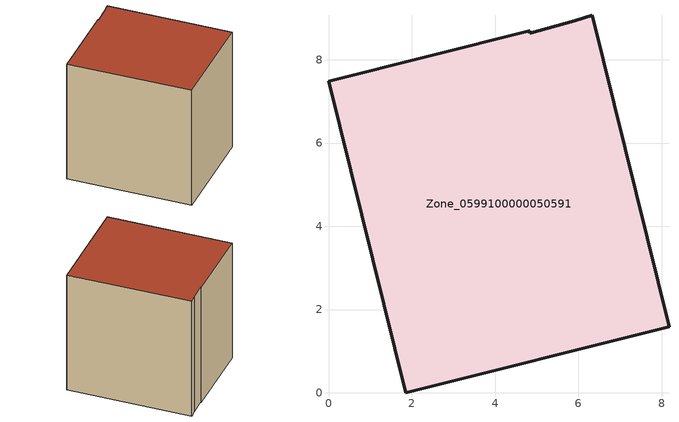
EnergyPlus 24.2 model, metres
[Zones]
Zone_0599100000050591
 floor ground (C_G): 0,7.48 4.83,8.69 4.84,8.64 5.92,8.93 6.33,9.07 8.18,1.59 1.86,0 z0
 wall outside (C_F): 1.86,0 8.18,1.59 6.33,9.07 5.92,8.93 4.84,8.64 4.83,8.69 0,7.48 1.86,0 z0:7.87
 roof outside (C_R): 6.33,9.07 5.92,8.93 4.84,8.64 4.83,8.69 0,7.48 1.86,0 8.18,1.59 z7.87
[BUILDING]
Pand.0599100000050591: North Axis=0; Terrain=City; Loads Convergence Tolerance Value=0.04; Temperature Convergence Tolerance Value=0.4; Solar Distribution=FullExterior; Maximum Number of Warmup Days=25; Minimum Number of Warmup Days=1
[Site:Location]
Rotterdam.The.Hague.AP_ZH_NLD Design_Conditions: Latitude=51.96; Longitude=4.45; Time Zone=1; Elevation=-4.5
[SITE:GROUNDTEMPERATURE:BUILDINGSURFACE]
18, 18, 18, 18, 18, 18, 18, 18, 18, 18, 18, 18
[MATERIAL] Thermal Absorptance=0.9; Solar Absorptance=0.7; Visible Absorptance=0.7
Name | Roughness | Thickness | Conductivity | Density | Specific Heat
G.TI.1946-1964 | MediumSmooth | 0.15 | 1 | 540 | 1210
F.TI.1946-1964 | Rough | 0.3 | 0.857143 | 1920 | 840
R.TI.1946-1964 | MediumRough | 0.2 | 0.277778 | 1500 | 1000
[CONSTRUCTION]
C_G: G.TI.1946-1964
C_F: F.TI.1946-1964
C_R: R.TI.1946-1964
[ZONE]
Zone_0599100000050591: Type=1; Multiplier=1; Ceiling Height=Autocalculate; Volume=Autocalculate; Floor Area=autocalculate; Part of Total Floor Area=Yes
[ZONEINFILTRATION:DESIGNFLOWRATE]
Infil_Zone_0599100000050591: Zone or ZoneList or Space or SpaceList=Zone_0599100000050591; Schedule=AlwaysOn; Design Flow Rate Calculation Method=Flow/Area; Flow Rate per Floor Area=0.003; Constant Term Coefficient=1; Temperature Term Coefficient=0; Velocity Term Coefficient=0; Velocity Squared Term Coefficient=0
[HVACTEMPLATE:ZONE:IDEALLOADSAIRSYSTEM]
Zone_0599100000050591: Maximum Heating Supply Air Temperature=50; Minimum Cooling Supply Air Temperature=13; Maximum Heating Supply Air Humidity Ratio=0.0156; Minimum Cooling Supply Air Humidity Ratio=0.0077; Heating Limit=NoLimit; Cooling Limit=NoLimit; Dehumidification Control Type=ConstantSensibleHeatRatio; Cooling Sensible Heat Ratio=0.7; Dehumidification Setpoint=60; Humidification Control Type=None; Humidification Setpoint=30; Outdoor Air Method=None; Outdoor Air Flow Rate per Person=0.00944; Outdoor Air Flow Rate per Zone Floor Area=0; Outdoor Air Flow Rate per Zone=0; Demand Controlled Ventilation Type=None; Outdoor Air Economizer Type=NoEconomizer; Heat Recovery Type=None; Sensible Heat Recovery Effectiveness=0.7; Latent Heat Recovery Effectiveness=0.65
[ZONECONTROL:THERMOSTAT]
ThermostatControl_Zone_0599100000050591: Zone or ZoneList=Zone_0599100000050591; Control Type Schedule=DualSetpointControlType; Control 1=Thermostat_Zone_0599100000050591; Temperature Difference Between Cutout And Setpoint=0
[THERMOSTATSETPOINT:DUALSETPOINT]
Thermostat_Zone_0599100000050591: Heating Setpoint Temperature Schedule=HeatingSetpoint_Zone_0599100000050591; Cooling Setpoint Temperature Schedule=CoolingSetpoint_Zone_0599100000050591
[SCHEDULE:COMPACT]
HeatingSetpoint_Zone_0599100000050591: Through: 12/31, For: AllDays, Until: 24:00, 21
CoolingSetpoint_Zone_0599100000050591: Through: 12/31, For: AllDays, Until: 24:00, 24
DualSetpointControlType: Through: 12/31, For: AllDays, Until: 24:00, 4
AlwaysOn: Through: 12/31, For: AllDays, Until: 24:00, 1
